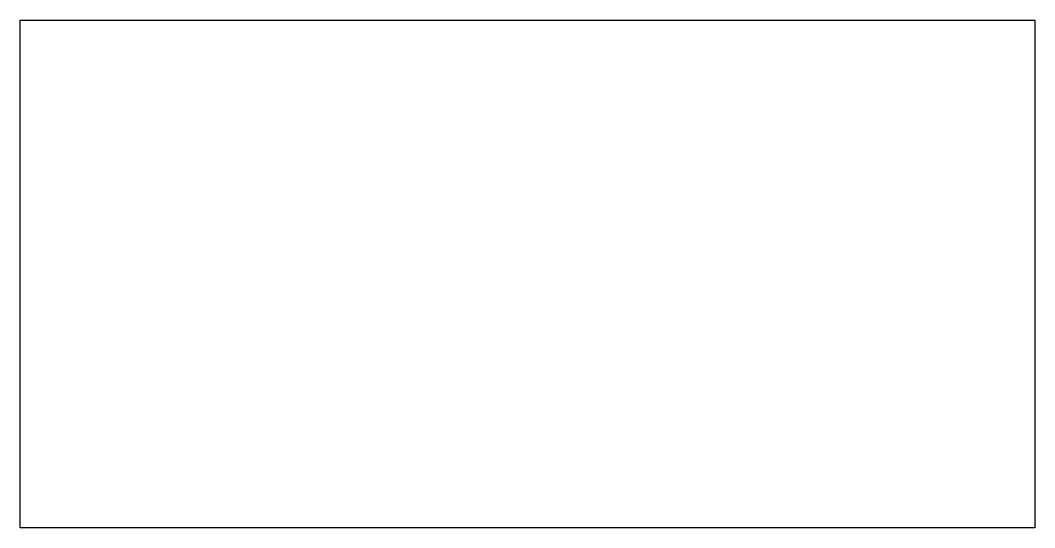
# Model space of a CAD drawing. Header units: inches. Extents: x -1 to 1, y -0.5 to 0.5.
import ezdxf

# ---------------------------------------------------------------- set-up
doc = ezdxf.new("R2010")
doc.units = ezdxf.units.IN
doc.header["$MEASUREMENT"] = 0

msp = doc.modelspace()

# ---------------------------------------------------------------- linework, layer by layer
at = {"color": 4}
msp.add_lwpolyline([(-1, 0.5), (1, 0.5), (1, -0.5), (-1, -0.5)], close=True, dxfattribs=at)

doc.saveas('drawing.dxf')
